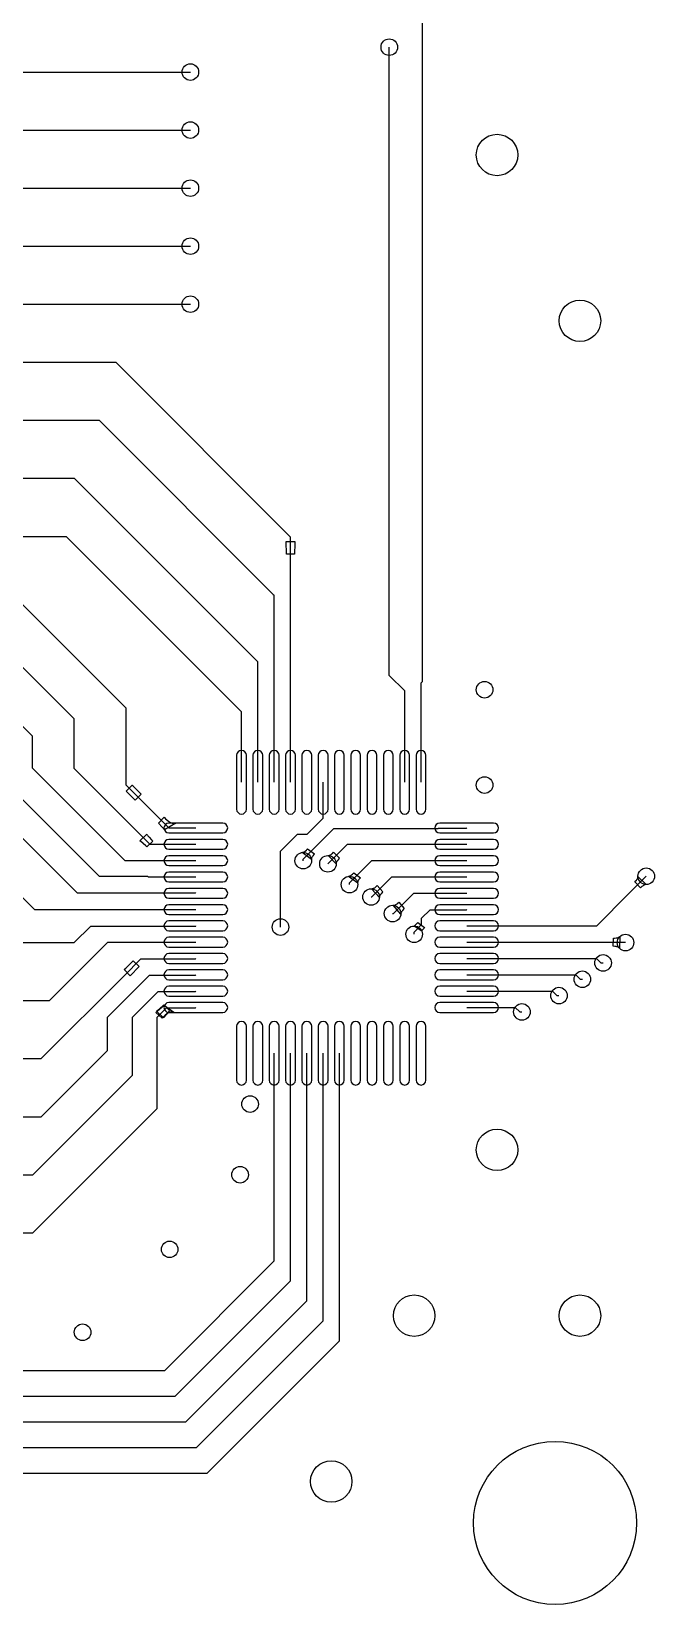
# Model space of a CAD drawing. Header units: inches. Extents: x 0.07 to 4.39, y 0.05 to 2.95.
# Drawn here: x 3.638 to 4.39, y 0.052 to 1.949 of the extents above; entities that cross this region are included whole.
import ezdxf

# ---------------------------------------------------------------- set-up
doc = ezdxf.new("R2010")
doc.units = ezdxf.units.IN
doc.header["$MEASUREMENT"] = 0
doc.layers.add('Top Layer', color=1, linetype='Continuous')

# ---------------------------------------------------------------- blocks, each defined once
blk = doc.blocks.new('M3_MOUNTING_HOLE_2')
at = {"layer": 'Top Layer'}
blk.add_circle((0.01, -0.03), 0.0984, dxfattribs=at)
blk = doc.blocks.new('ADI_SU_48_M_7')
at = {"layer": 'Top Layer'}
for p, q in [((-0.1142, 0.1959), (-0.1142, 0.1309)), ((-0.1024, 0.1309), (-0.1024, 0.1959)), ((-0.0945, 0.1959), (-0.0945, 0.1309)), ((-0.0827, 0.1309), (-0.0827, 0.1959)), ((-0.0748, 0.1959), (-0.0748, 0.1309)), ((-0.063, 0.1309), (-0.063, 0.1959)), ((-0.0551, 0.1959), (-0.0551, 0.1309)), ((-0.0433, 0.1309), (-0.0433, 0.1959)), ((-0.0354, 0.1959), (-0.0354, 0.1309)), ((-0.0236, 0.1309), (-0.0236, 0.1959)), ((-0.0157, 0.1959), (-0.0157, 0.1309)), ((-0.0039, 0.1309), (-0.0039, 0.1959)), ((0.0039, 0.1959), (0.0039, 0.1309)), ((0.0157, 0.1309), (0.0157, 0.1959)), ((0.0236, 0.1959), (0.0236, 0.1309)), ((0.0354, 0.1309), (0.0354, 0.1959)), ((0.0433, 0.1959), (0.0433, 0.1309)), ((0.0551, 0.1309), (0.0551, 0.1959)), ((0.063, 0.1959), (0.063, 0.1309)), ((0.0748, 0.1309), (0.0748, 0.1959)), ((0.0827, 0.1959), (0.0827, 0.1309)), ((0.0945, 0.1309), (0.0945, 0.1959)), ((0.1024, 0.1959), (0.1024, 0.1309)), ((0.1142, 0.1309), (0.1142, 0.1959)), ((-0.1309, 0.1142), (-0.1959, 0.1142)), ((0.1959, 0.1142), (0.1309, 0.1142)), ((-0.1959, 0.1024), (-0.1309, 0.1024)), ((0.1309, 0.1024), (0.1959, 0.1024)), ((-0.1309, 0.0945), (-0.1959, 0.0945)), ((-0.1959, 0.0827), (-0.1309, 0.0827)), ((0.1959, 0.0945), (0.1309, 0.0945)), ((0.1309, 0.0827), (0.1959, 0.0827)), ((-0.1309, 0.0748), (-0.1959, 0.0748)), ((-0.1959, 0.063), (-0.1309, 0.063)), ((0.1959, 0.0748), (0.1309, 0.0748)), ((0.1309, 0.063), (0.1959, 0.063)), ((-0.1309, 0.0551), (-0.1959, 0.0551)), ((-0.1959, 0.0433), (-0.1309, 0.0433)), ((0.1959, 0.0551), (0.1309, 0.0551)), ((0.1309, 0.0433), (0.1959, 0.0433)), ((-0.1309, 0.0354), (-0.1959, 0.0354)), ((-0.1959, 0.0236), (-0.1309, 0.0236)), ((0.1959, 0.0354), (0.1309, 0.0354)), ((0.1309, 0.0236), (0.1959, 0.0236)), ((-0.1309, 0.0157), (-0.1959, 0.0157)), ((-0.1959, 0.0039), (-0.1309, 0.0039)), ((0.1959, 0.0157), (0.1309, 0.0157)), ((0.1309, 0.0039), (0.1959, 0.0039)), ((-0.1309, -0.0039), (-0.1959, -0.0039)), ((-0.1959, -0.0157), (-0.1309, -0.0157)), ((0.1959, -0.0039), (0.1309, -0.0039)), ((0.1309, -0.0157), (0.1959, -0.0157)), ((-0.1309, -0.0236), (-0.1959, -0.0236)), ((-0.1959, -0.0354), (-0.1309, -0.0354)), ((0.1959, -0.0236), (0.1309, -0.0236)), ((0.1309, -0.0354), (0.1959, -0.0354)), ((-0.1309, -0.0433), (-0.1959, -0.0433)), ((-0.1959, -0.0551), (-0.1309, -0.0551)), ((0.1959, -0.0433), (0.1309, -0.0433)), ((0.1309, -0.0551), (0.1959, -0.0551)), ((-0.1309, -0.063), (-0.1959, -0.063)), ((-0.1959, -0.0748), (-0.1309, -0.0748)), ((0.1959, -0.063), (0.1309, -0.063)), ((0.1309, -0.0748), (0.1959, -0.0748)), ((-0.1309, -0.0827), (-0.1959, -0.0827)), ((-0.1959, -0.0945), (-0.1309, -0.0945)), ((0.1959, -0.0827), (0.1309, -0.0827)), ((0.1309, -0.0945), (0.1959, -0.0945)), ((-0.1309, -0.1024), (-0.1959, -0.1024)), ((0.1959, -0.1024), (0.1309, -0.1024)), ((-0.1959, -0.1142), (-0.1309, -0.1142)), ((-0.1142, -0.1309), (-0.1142, -0.1959)), ((-0.1024, -0.1959), (-0.1024, -0.1309)), ((-0.0945, -0.1309), (-0.0945, -0.1959)), ((-0.0827, -0.1959), (-0.0827, -0.1309)), ((-0.0748, -0.1309), (-0.0748, -0.1959)), ((-0.063, -0.1959), (-0.063, -0.1309)), ((-0.0551, -0.1309), (-0.0551, -0.1959)), ((-0.0433, -0.1959), (-0.0433, -0.1309)), ((-0.0354, -0.1309), (-0.0354, -0.1959)), ((-0.0236, -0.1959), (-0.0236, -0.1309)), ((-0.0157, -0.1309), (-0.0157, -0.1959)), ((-0.0039, -0.1959), (-0.0039, -0.1309)), ((0.0039, -0.1309), (0.0039, -0.1959)), ((0.0157, -0.1959), (0.0157, -0.1309)), ((0.0236, -0.1309), (0.0236, -0.1959)), ((0.0354, -0.1959), (0.0354, -0.1309)), ((0.0433, -0.1309), (0.0433, -0.1959)), ((0.0551, -0.1959), (0.0551, -0.1309)), ((0.063, -0.1309), (0.063, -0.1959)), ((0.0748, -0.1959), (0.0748, -0.1309)), ((0.0827, -0.1309), (0.0827, -0.1959)), ((0.0945, -0.1959), (0.0945, -0.1309)), ((0.1024, -0.1309), (0.1024, -0.1959)), ((0.1142, -0.1959), (0.1142, -0.1309)), ((0.1309, -0.1142), (0.1959, -0.1142))]:
    blk.add_line(p, q, dxfattribs=at)
for centre, start, end in [((-0.1083, 0.1959), 0, 180), ((-0.0886, 0.1959), 0, 180), ((-0.0689, 0.1959), 0, 180), ((-0.0492, 0.1959), 0, 180), ((-0.0295, 0.1959), 0, 180), ((-0.0098, 0.1959), 0, 180), ((0.0098, 0.1959), 0, 180), ((0.0295, 0.1959), 0, 180), ((0.0492, 0.1959), 0, 180), ((0.0689, 0.1959), 0, 180), ((0.0886, 0.1959), 0, 180), ((0.1083, 0.1959), 0, 180), ((-0.1959, 0.1083), 90, 270), ((-0.1309, 0.1083), 270, 90), ((-0.1083, 0.1309), 180, 0), ((-0.0886, 0.1309), 180, 0), ((-0.0689, 0.1309), 180, 0), ((-0.0492, 0.1309), 180, 0), ((-0.0295, 0.1309), 180, 0), ((-0.0098, 0.1309), 180, 0), ((0.0098, 0.1309), 180, 0), ((0.0295, 0.1309), 180, 0), ((0.0492, 0.1309), 180, 0), ((0.0689, 0.1309), 180, 0), ((0.0886, 0.1309), 180, 0), ((0.1083, 0.1309), 180, 0), ((0.1309, 0.1083), 90, 270), ((0.1959, 0.1083), 270, 90), ((-0.1959, 0.0886), 90, 270), ((-0.1309, 0.0886), 270, 90), ((0.1309, 0.0886), 90, 270), ((0.1959, 0.0886), 270, 90), ((-0.1959, 0.0689), 90, 270), ((-0.1309, 0.0689), 270, 90), ((0.1309, 0.0689), 90, 270), ((0.1959, 0.0689), 270, 90), ((-0.1959, 0.0492), 90, 270), ((-0.1309, 0.0492), 270, 90), ((0.1309, 0.0492), 90, 270), ((0.1959, 0.0492), 270, 90), ((-0.1959, 0.0295), 90, 270), ((-0.1309, 0.0295), 270, 90), ((0.1309, 0.0295), 90, 270), ((0.1959, 0.0295), 270, 90), ((-0.1959, 0.0098), 90, 270), ((-0.1309, 0.0098), 270, 90), ((0.1309, 0.0098), 90, 270), ((0.1959, 0.0098), 270, 90), ((-0.1959, -0.0098), 90, 270), ((-0.1309, -0.0098), 270, 90), ((0.1309, -0.0098), 90, 270), ((0.1959, -0.0098), 270, 90), ((-0.1959, -0.0295), 90, 270), ((-0.1309, -0.0295), 270, 90), ((0.1309, -0.0295), 90, 270), ((0.1959, -0.0295), 270, 90), ((-0.1959, -0.0492), 90, 270), ((-0.1309, -0.0492), 270, 90), ((0.1309, -0.0492), 90, 270), ((0.1959, -0.0492), 270, 90), ((-0.1959, -0.0689), 90, 270), ((-0.1309, -0.0689), 270, 90), ((0.1309, -0.0689), 90, 270), ((0.1959, -0.0689), 270, 90), ((-0.1959, -0.0886), 90, 270), ((-0.1309, -0.0886), 270, 90), ((0.1309, -0.0886), 90, 270), ((0.1959, -0.0886), 270, 90), ((-0.1959, -0.1083), 90, 270), ((-0.1309, -0.1083), 270, 90), ((0.1309, -0.1083), 90, 270), ((0.1959, -0.1083), 270, 90), ((-0.1083, -0.1309), 0, 180), ((-0.0886, -0.1309), 0, 180), ((-0.0689, -0.1309), 0, 180), ((-0.0492, -0.1309), 0, 180), ((-0.0295, -0.1309), 0, 180), ((-0.0098, -0.1309), 0, 180), ((0.0098, -0.1309), 0, 180), ((0.0295, -0.1309), 0, 180), ((0.0492, -0.1309), 0, 180), ((0.0689, -0.1309), 0, 180), ((0.0886, -0.1309), 0, 180), ((0.1083, -0.1309), 0, 180), ((-0.1083, -0.1959), 180, 0), ((-0.0886, -0.1959), 180, 0), ((-0.0689, -0.1959), 180, 0), ((-0.0492, -0.1959), 180, 0), ((-0.0295, -0.1959), 180, 0), ((-0.0098, -0.1959), 180, 0), ((0.0098, -0.1959), 180, 0), ((0.0295, -0.1959), 180, 0), ((0.0492, -0.1959), 180, 0), ((0.0689, -0.1959), 180, 0), ((0.0886, -0.1959), 180, 0), ((0.1083, -0.1959), 180, 0)]:
    blk.add_arc(centre, 0.00591, start, end, dxfattribs=at)

msp = doc.modelspace()

# ---------------------------------------------------------------- linework, layer by layer
at = {"layer": 'Top Layer'}
for p, q in [((4.11, 1.165), (4.11, 1.98)), ((4.07, 1.1722), (4.07, 1.93)), ((3.4659, 1.9), (3.83, 1.9)), ((3.4659, 1.83), (3.83, 1.83)), ((3.4659, 1.76), (3.83, 1.76)), ((3.4659, 1.69), (3.83, 1.69)), ((3.4659, 1.62), (3.83, 1.62)), ((3.5401, 1.55), (3.7399, 1.55)), ((3.7399, 1.55), (3.9508, 1.3391)), ((3.5401, 1.48), (3.72, 1.48)), ((3.72, 1.48), (3.93, 1.27)), ((3.6059, 1.41), (3.69, 1.41)), ((3.69, 1.41), (3.91, 1.19)), ((3.5401, 1.34), (3.68, 1.34)), ((3.68, 1.34), (3.89, 1.13)), ((3.9458, 1.3186), (3.9455, 1.3338)), ((3.9455, 1.3338), (3.9561, 1.3338)), ((3.9508, 1.3391), (3.9508, 1.3391)), ((3.9508, 1.0434), (3.9508, 1.3391)), ((3.9559, 1.3313), (3.9558, 1.3186)), ((3.956, 1.3331), (3.9559, 1.3313)), ((3.9561, 1.3338), (3.956, 1.3336)), ((3.956, 1.3336), (3.956, 1.3331)), ((3.9558, 1.3186), (3.9458, 1.3186)), ((3.6134, 1.2717), (3.7524, 1.1327)), ((3.93, 1.27), (3.9311, 1.2689)), ((3.9311, 1.0434), (3.9311, 1.2689)), ((3.612, 1.198), (3.69, 1.12)), ((3.91, 1.19), (3.9114, 1.1886)), ((3.9114, 1.0434), (3.9114, 1.1886)), ((4.07, 1.1722), (4.0886, 1.1536)), ((4.1083, 1.1633), (4.11, 1.165)), ((4.1083, 1.0434), (4.1083, 1.1633)), ((4.0886, 1.0434), (4.0886, 1.1536)), ((3.6101, 1.1284), (3.6395, 1.099)), ((3.69, 1.06), (3.69, 1.12)), ((3.7524, 1.04), (3.7524, 1.1327)), ((3.89, 1.13), (3.8917, 1.1283)), ((3.8917, 1.0434), (3.8917, 1.1283)), ((3.6395, 1.0605), (3.6395, 1.099)), ((3.6395, 1.0605), (3.75, 0.95)), ((3.69, 1.06), (3.77, 0.98)), ((3.607, 1.043), (3.72, 0.93)), ((3.7524, 1.04), (3.8041, 0.9883)), ((3.7524, 1.0325), (3.7599, 1.04)), ((3.7634, 1.0219), (3.7524, 1.0325)), ((3.7599, 1.04), (3.76, 1.0398)), ((3.76, 1.0398), (3.7603, 1.0394)), ((3.7603, 1.0394), (3.7616, 1.038)), ((3.7616, 1.038), (3.7705, 1.029)), ((3.7705, 1.029), (3.7634, 1.0219)), ((3.9902, 1.0002), (3.9902, 1.0434)), ((3.6118, 0.9917), (3.6935, 0.91)), ((3.7915, 0.9939), (3.7982, 1.0012)), ((3.796, 0.9892), (3.7915, 0.9939)), ((3.798, 0.9871), (3.796, 0.9892)), ((3.7983, 0.9866), (3.798, 0.9871)), ((3.7982, 1.0012), (3.8001, 0.9994)), ((3.8124, 0.994), (3.7987, 0.986)), ((3.8001, 0.9994), (3.8036, 0.9965)), ((3.8036, 0.9965), (3.8052, 0.9954)), ((3.8041, 0.9883), (3.8366, 0.9883)), ((3.8052, 0.9954), (3.8067, 0.9946)), ((3.8067, 0.9946), (3.808, 0.994)), ((3.808, 0.994), (3.8093, 0.9936)), ((3.8093, 0.9936), (3.8104, 0.9935)), ((3.8104, 0.9935), (3.8114, 0.9937)), ((3.8114, 0.9937), (3.8124, 0.994)), ((3.9662, 0.9506), (4.0031, 0.9875)), ((3.9708, 0.9808), (3.9902, 1.0002)), ((4.0031, 0.9875), (4.1288, 0.9875)), ((4.1288, 0.9875), (4.1293, 0.9879)), ((4.1293, 0.9879), (4.163, 0.9879)), ((4.163, 0.9879), (4.1634, 0.9883)), ((3.7691, 0.9726), (3.7774, 0.9809)), ((3.7694, 0.9725), (3.7691, 0.9726)), ((3.7699, 0.9722), (3.7694, 0.9725)), ((3.7762, 0.9667), (3.7699, 0.9722)), ((3.77, 0.98), (3.7811, 0.9689)), ((3.7774, 0.9809), (3.7775, 0.9806)), ((3.7775, 0.9806), (3.7778, 0.9801)), ((3.7846, 0.9725), (3.7775, 0.9654)), ((3.7778, 0.9801), (3.7782, 0.9795)), ((3.7782, 0.9795), (3.7787, 0.9789)), ((3.7787, 0.9789), (3.7801, 0.9772)), ((3.7801, 0.9772), (3.7833, 0.9738)), ((3.7811, 0.9689), (3.8363, 0.9689)), ((3.7833, 0.9738), (3.7846, 0.9725)), ((3.7986, 0.9862), (3.7983, 0.9866)), ((3.7987, 0.986), (3.7986, 0.9862)), ((3.8363, 0.9689), (3.8366, 0.9686)), ((3.9387, 0.9602), (3.9594, 0.9808)), ((3.9594, 0.9808), (3.9708, 0.9808)), ((3.996, 0.945), (4.0196, 0.9686)), ((4.0196, 0.9686), (4.1634, 0.9686)), ((3.75, 0.95), (3.7508, 0.9492)), ((3.7508, 0.9492), (3.8363, 0.9492)), ((3.7775, 0.9654), (3.7762, 0.9667)), ((3.8363, 0.9492), (3.8366, 0.9489)), ((3.9387, 0.9063), (3.9387, 0.9602)), ((3.965, 0.9587), (3.9656, 0.9588)), ((3.9761, 0.9502), (3.965, 0.9587)), ((3.9656, 0.9588), (3.9661, 0.959)), ((3.9661, 0.959), (3.9667, 0.9592)), ((3.9662, 0.9488), (3.9662, 0.9506)), ((3.9667, 0.9592), (3.9673, 0.9595)), ((3.9673, 0.9595), (3.9679, 0.9599)), ((3.9679, 0.9599), (3.9686, 0.9604)), ((3.9686, 0.9604), (3.97, 0.9615)), ((3.97, 0.9615), (3.9707, 0.9622)), ((3.9707, 0.9622), (3.9715, 0.963)), ((3.9715, 0.963), (3.9797, 0.957)), ((3.9762, 0.9513), (3.9761, 0.9507)), ((3.9761, 0.9507), (3.9761, 0.9502)), ((3.9763, 0.952), (3.9762, 0.9513)), ((3.9765, 0.9526), (3.9763, 0.952)), ((3.9768, 0.9533), (3.9765, 0.9526)), ((3.9772, 0.954), (3.9768, 0.9533)), ((3.9777, 0.9547), (3.9772, 0.954)), ((3.9789, 0.9562), (3.9777, 0.9547)), ((3.9797, 0.957), (3.9789, 0.9562)), ((4.006, 0.9451), (3.9961, 0.955)), ((3.9961, 0.955), (3.9967, 0.955)), ((3.9967, 0.955), (3.9973, 0.9551)), ((3.9973, 0.9551), (3.9979, 0.9553)), ((3.9979, 0.9553), (3.9985, 0.9556)), ((3.9985, 0.9556), (3.9992, 0.956)), ((3.9992, 0.956), (3.9999, 0.9564)), ((3.9999, 0.9564), (4.0006, 0.9569)), ((4.0006, 0.9569), (4.0013, 0.9575)), ((4.0013, 0.9575), (4.0028, 0.9589)), ((4.0028, 0.9589), (4.0099, 0.9518)), ((4.0074, 0.9489), (4.007, 0.9482)), ((4.0079, 0.9496), (4.0074, 0.9489)), ((4.0092, 0.9511), (4.0079, 0.9496)), ((4.0099, 0.9518), (4.0092, 0.9511)), ((4.022, 0.922), (4.0489, 0.9489)), ((4.0489, 0.9489), (4.1634, 0.9489)), ((3.72, 0.93), (3.7783, 0.93)), ((3.7783, 0.93), (3.7791, 0.9292)), ((4.0061, 0.9463), (4.006, 0.9457)), ((4.006, 0.9457), (4.006, 0.9451)), ((4.0063, 0.9469), (4.0061, 0.9463)), ((4.0066, 0.9475), (4.0063, 0.9469)), ((4.007, 0.9482), (4.0066, 0.9475)), ((4.0207, 0.9299), (4.0212, 0.93)), ((4.0319, 0.9215), (4.0207, 0.9299)), ((4.0212, 0.93), (4.0217, 0.9302)), ((4.0217, 0.9302), (4.0223, 0.9304)), ((4.0223, 0.9304), (4.0229, 0.9307)), ((4.0229, 0.9307), (4.0235, 0.9311)), ((4.0235, 0.9311), (4.0242, 0.9316)), ((4.0242, 0.9316), (4.0256, 0.9327)), ((4.0256, 0.9327), (4.0263, 0.9334)), ((4.0263, 0.9334), (4.0271, 0.9342)), ((4.0271, 0.9342), (4.0354, 0.9283)), ((4.3591, 0.9091), (4.38, 0.93)), ((4.37, 0.9293), (4.37, 0.9299)), ((4.37, 0.9299), (4.3799, 0.92)), ((3.6059, 0.9259), (3.6418, 0.89)), ((3.7791, 0.9292), (3.7808, 0.9292)), ((3.7808, 0.9292), (3.8366, 0.9292)), ((4.022, 0.92), (4.022, 0.922)), ((4.0319, 0.9227), (4.0318, 0.9221)), ((4.0318, 0.9221), (4.0319, 0.9215)), ((4.032, 0.9233), (4.0319, 0.9227)), ((4.0322, 0.924), (4.032, 0.9233)), ((4.0325, 0.9246), (4.0322, 0.924)), ((4.0329, 0.9253), (4.0325, 0.9246)), ((4.0334, 0.926), (4.0329, 0.9253)), ((4.0346, 0.9275), (4.0334, 0.926)), ((4.0354, 0.9283), (4.0346, 0.9275)), ((4.058, 0.9045), (4.0487, 0.915)), ((4.0487, 0.915), (4.0492, 0.915)), ((4.0488, 0.905), (4.073, 0.9292)), ((4.0492, 0.915), (4.0498, 0.9151)), ((4.0498, 0.9151), (4.0505, 0.9152)), ((4.0505, 0.9152), (4.0511, 0.9155)), ((4.0511, 0.9155), (4.0518, 0.9158)), ((4.0518, 0.9158), (4.0525, 0.9162)), ((4.0525, 0.9162), (4.0532, 0.9167)), ((4.0532, 0.9167), (4.0539, 0.9173)), ((4.0539, 0.9173), (4.0554, 0.9187)), ((4.0554, 0.9187), (4.0621, 0.9112)), ((4.0621, 0.9112), (4.0613, 0.9104)), ((4.073, 0.9292), (4.1634, 0.9292)), ((4.3661, 0.9232), (4.3668, 0.9239)), ((4.3732, 0.9161), (4.3661, 0.9232)), ((4.3668, 0.9239), (4.3681, 0.9254)), ((4.3681, 0.9254), (4.3686, 0.9261)), ((4.3686, 0.9261), (4.369, 0.9268)), ((4.369, 0.9268), (4.3694, 0.9275)), ((4.3694, 0.9275), (4.3697, 0.9281)), ((4.3697, 0.9281), (4.3699, 0.9287)), ((4.3699, 0.9287), (4.37, 0.9293)), ((4.3747, 0.9175), (4.3732, 0.9161)), ((4.3754, 0.9181), (4.3747, 0.9175)), ((4.3761, 0.9186), (4.3754, 0.9181)), ((4.3768, 0.919), (4.3761, 0.9186)), ((4.3775, 0.9194), (4.3768, 0.919)), ((4.3781, 0.9197), (4.3775, 0.9194)), ((4.3787, 0.9199), (4.3781, 0.9197)), ((4.3793, 0.92), (4.3787, 0.9199)), ((4.3799, 0.92), (4.3793, 0.92)), ((3.6935, 0.91), (3.7583, 0.91)), ((3.7583, 0.91), (3.7584, 0.9099)), ((3.7584, 0.9099), (3.7701, 0.9099)), ((3.7701, 0.9099), (3.8363, 0.9099)), ((3.8363, 0.9099), (3.8366, 0.9095)), ((3.9387, 0.8687), (3.9387, 0.9063)), ((4.048, 0.905), (4.0488, 0.905)), ((4.0581, 0.9051), (4.058, 0.9045)), ((4.0582, 0.9057), (4.0581, 0.9051)), ((4.0584, 0.9063), (4.0582, 0.9057)), ((4.0587, 0.9069), (4.0584, 0.9063)), ((4.0591, 0.9076), (4.0587, 0.9069)), ((4.0595, 0.9082), (4.0591, 0.9076)), ((4.06, 0.9089), (4.0595, 0.9082)), ((4.0613, 0.9104), (4.06, 0.9089)), ((4.084, 0.8844), (4.0748, 0.895)), ((4.0748, 0.895), (4.0754, 0.895)), ((4.075, 0.885), (4.0995, 0.9095)), ((4.0754, 0.895), (4.076, 0.895)), ((4.076, 0.895), (4.0766, 0.8952)), ((4.0766, 0.8952), (4.0773, 0.8954)), ((4.0773, 0.8954), (4.0779, 0.8958)), ((4.0779, 0.8958), (4.0786, 0.8962)), ((4.0786, 0.8962), (4.0793, 0.8967)), ((4.0793, 0.8967), (4.0801, 0.8973)), ((4.0801, 0.8973), (4.0816, 0.8987)), ((4.0816, 0.8987), (4.0881, 0.891)), ((4.0995, 0.9095), (4.1634, 0.9095)), ((4.3202, 0.8702), (4.3591, 0.9091)), ((4.3591, 0.9091), (4.3591, 0.9091)), ((3.6418, 0.89), (3.75, 0.89)), ((3.75, 0.89), (3.8365, 0.89)), ((3.8365, 0.89), (3.8366, 0.8898)), ((4.074, 0.885), (4.075, 0.885)), ((4.0841, 0.8849), (4.084, 0.8844)), ((4.0842, 0.8855), (4.0841, 0.8849)), ((4.0844, 0.8861), (4.0842, 0.8855)), ((4.0847, 0.8867), (4.0844, 0.8861)), ((4.0851, 0.8874), (4.0847, 0.8867)), ((4.0855, 0.8881), (4.0851, 0.8874)), ((4.0861, 0.8888), (4.0855, 0.8881)), ((4.0873, 0.8902), (4.0861, 0.8888)), ((4.0881, 0.891), (4.0873, 0.8902)), ((4.1023, 0.8721), (4.1045, 0.8742)), ((4.1045, 0.8742), (4.1125, 0.8682)), ((4.109, 0.8793), (4.1192, 0.8895)), ((4.109, 0.8717), (4.109, 0.8793)), ((4.1192, 0.8895), (4.163, 0.8895)), ((4.163, 0.8895), (4.1634, 0.8898)), ((3.69, 0.85), (3.71, 0.87)), ((3.71, 0.87), (3.8365, 0.87)), ((3.8365, 0.87), (3.8366, 0.8702)), ((4.1093, 0.8637), (4.0999, 0.87)), ((4.0999, 0.87), (4.1, 0.87)), ((4.1, 0.8627), (4.109, 0.8717)), ((4.1, 0.87), (4.1002, 0.8702)), ((4.1, 0.86), (4.1, 0.8627)), ((4.1002, 0.8702), (4.1005, 0.8704)), ((4.1005, 0.8704), (4.1023, 0.8721)), ((4.1094, 0.8645), (4.1093, 0.8642)), ((4.1093, 0.8642), (4.1093, 0.8639)), ((4.1093, 0.8639), (4.1093, 0.8637)), ((4.1096, 0.8648), (4.1094, 0.8645)), ((4.1099, 0.8653), (4.1096, 0.8648)), ((4.1119, 0.8675), (4.1099, 0.8653)), ((4.1125, 0.8682), (4.1119, 0.8675)), ((4.1634, 0.8702), (4.3202, 0.8702)), ((4.3401, 0.8455), (4.3406, 0.8555)), ((4.3406, 0.8555), (4.3417, 0.8555)), ((4.3417, 0.8555), (4.3436, 0.8556)), ((4.3436, 0.8556), (4.3445, 0.8558)), ((4.3445, 0.8558), (4.3453, 0.8559)), ((4.3453, 0.8559), (4.346, 0.8561)), ((4.346, 0.8561), (4.3466, 0.8564)), ((4.3466, 0.8564), (4.3472, 0.8567)), ((4.3472, 0.8567), (4.3477, 0.857)), ((4.3482, 0.8573), (4.3476, 0.8434)), ((4.3477, 0.857), (4.3482, 0.8573)), ((3.6059, 0.85), (3.69, 0.85)), ((3.66, 0.78), (3.7305, 0.8505)), ((3.7305, 0.8505), (3.7705, 0.8505)), ((3.7705, 0.8505), (3.8366, 0.8505)), ((4.1634, 0.8505), (4.3546, 0.8505)), ((4.3422, 0.8454), (4.3401, 0.8455)), ((4.3431, 0.8453), (4.3422, 0.8454)), ((4.344, 0.8451), (4.3431, 0.8453)), ((4.3447, 0.8449), (4.344, 0.8451)), ((4.3455, 0.8447), (4.3447, 0.8449)), ((4.3461, 0.8444), (4.3455, 0.8447)), ((4.3467, 0.8441), (4.3461, 0.8444)), ((4.3471, 0.8438), (4.3467, 0.8441)), ((4.3476, 0.8434), (4.3471, 0.8438)), ((4.3546, 0.8505), (4.355, 0.85)), ((3.75, 0.81), (3.7704, 0.8304)), ((3.75, 0.8175), (3.7502, 0.8176)), ((3.7575, 0.81), (3.75, 0.8175)), ((3.7502, 0.8176), (3.7506, 0.8179)), ((3.7506, 0.8179), (3.752, 0.8192)), ((3.752, 0.8192), (3.761, 0.8281)), ((3.7681, 0.821), (3.7575, 0.81)), ((3.761, 0.8281), (3.7681, 0.821)), ((3.7704, 0.8304), (3.8363, 0.8304)), ((3.8363, 0.8304), (3.8366, 0.8308)), ((4.1634, 0.8308), (4.3199, 0.8308)), ((4.3199, 0.8308), (4.3252, 0.8255)), ((4.3252, 0.8255), (4.3279, 0.8255)), ((3.65, 0.71), (3.75, 0.81)), ((3.7581, 0.7881), (3.7808, 0.8108)), ((3.7808, 0.8108), (3.8363, 0.8108)), ((3.8363, 0.8108), (3.8366, 0.8111)), ((4.1634, 0.8111), (4.2949, 0.8111)), ((4.2949, 0.8111), (4.3002, 0.8058)), ((4.3002, 0.8058), (4.3029, 0.8058)), ((3.6059, 0.78), (3.66, 0.78)), ((3.73, 0.76), (3.7581, 0.7881)), ((3.76, 0.76), (3.7911, 0.7911)), ((3.7911, 0.7911), (3.8363, 0.7911)), ((3.8363, 0.7911), (3.8366, 0.7914)), ((4.1634, 0.7914), (4.2667, 0.7914)), ((4.2667, 0.7914), (4.272, 0.7861)), ((4.272, 0.7861), (4.2747, 0.7861)), ((3.73, 0.72), (3.73, 0.76)), ((3.76, 0.69), (3.76, 0.76)), ((3.7884, 0.7655), (3.7904, 0.7675)), ((3.796, 0.759), (3.7884, 0.7655)), ((3.7891, 0.7674), (3.7895, 0.7676)), ((3.7974, 0.7591), (3.7891, 0.7674)), ((3.7895, 0.7676), (3.7899, 0.7678)), ((3.7899, 0.7678), (3.7905, 0.7682)), ((3.79, 0.76), (3.8014, 0.7714)), ((3.79, 0.65), (3.79, 0.76)), ((3.7904, 0.7675), (3.7979, 0.7741)), ((3.7905, 0.7682), (3.7912, 0.7687)), ((3.7912, 0.7687), (3.7929, 0.7702)), ((3.7929, 0.7702), (3.7979, 0.7749)), ((3.798, 0.7608), (3.796, 0.759)), ((3.7976, 0.7595), (3.7974, 0.7591)), ((3.7978, 0.7599), (3.7976, 0.7595)), ((3.8035, 0.7664), (3.7978, 0.7599)), ((3.7979, 0.7749), (3.8049, 0.7679)), ((3.7979, 0.7741), (3.7984, 0.7744)), ((3.7998, 0.7624), (3.798, 0.7608)), ((3.7984, 0.7744), (3.7987, 0.7743)), ((3.7987, 0.7743), (3.7987, 0.774)), ((3.7987, 0.774), (3.81, 0.766)), ((3.8014, 0.7637), (3.7998, 0.7624)), ((3.8014, 0.7714), (3.8363, 0.7714)), ((3.803, 0.7648), (3.8014, 0.7637)), ((3.8045, 0.7657), (3.803, 0.7648)), ((3.8049, 0.7679), (3.8035, 0.7664)), ((3.8058, 0.7662), (3.8045, 0.7657)), ((3.807, 0.7665), (3.8058, 0.7662)), ((3.8081, 0.7666), (3.807, 0.7665)), ((3.8091, 0.7664), (3.8081, 0.7666)), ((3.81, 0.766), (3.8091, 0.7664)), ((3.8363, 0.7714), (3.8366, 0.7717)), ((4.1634, 0.7717), (4.222, 0.7717)), ((4.222, 0.7717), (4.2273, 0.7664)), ((4.2273, 0.7664), (4.23, 0.7664)), ((3.6059, 0.71), (3.65, 0.71)), ((3.65, 0.64), (3.73, 0.72)), ((3.9311, 0.4661), (3.9311, 0.7166)), ((3.9508, 0.4419), (3.9508, 0.7166)), ((3.9705, 0.4178), (3.9705, 0.7166)), ((3.9902, 0.3936), (3.9902, 0.7166)), ((4.0098, 0.3695), (4.0098, 0.7166)), ((3.64, 0.57), (3.76, 0.69)), ((3.64, 0.5), (3.79, 0.65)), ((3.6151, 0.64), (3.65, 0.64)), ((3.3259, 0.57), (3.64, 0.57)), ((3.6151, 0.5), (3.64, 0.5)), ((3.799, 0.334), (3.9311, 0.4661)), ((3.8118, 0.303), (3.9508, 0.4419)), ((3.8247, 0.272), (3.9705, 0.4178)), ((3.8375, 0.241), (3.9902, 0.3936)), ((3.8504, 0.21), (4.0098, 0.3695)), ((2.9196, 0.334), (3.799, 0.334)), ((2.9325, 0.303), (3.8118, 0.303)), ((2.9453, 0.272), (3.8247, 0.272)), ((2.9581, 0.241), (3.8375, 0.241)), ((2.971, 0.21), (3.8504, 0.21))]:
    msp.add_line(p, q, dxfattribs=at)
for centre, radius in [((4.07, 1.93), 0.01), ((3.83, 1.9), 0.01), ((3.83, 1.83), 0.01), ((4.2, 1.8), 0.025), ((3.83, 1.76), 0.01), ((3.83, 1.69), 0.01), ((3.83, 1.62), 0.01), ((4.3, 1.6), 0.025), ((4.185, 1.155), 0.01), ((4.185, 1.04), 0.01), ((3.9662, 0.9488), 0.01), ((3.996, 0.945), 0.01), ((4.022, 0.92), 0.01), ((4.38, 0.93), 0.01), ((4.048, 0.905), 0.01), ((4.074, 0.885), 0.01), ((3.9387, 0.8687), 0.01), ((4.1, 0.86), 0.01), ((4.355, 0.85), 0.01), ((4.3279, 0.8255), 0.01), ((4.3029, 0.8058), 0.01), ((4.2747, 0.7861), 0.01), ((4.23, 0.7664), 0.01), ((3.902, 0.6552), 0.01), ((4.2, 0.6), 0.025), ((3.89, 0.57), 0.01), ((3.805, 0.48), 0.01), ((4.1, 0.4), 0.025), ((4.3, 0.4), 0.025), ((3.7, 0.38), 0.01), ((4, 0.2), 0.025)]:
    msp.add_circle(centre, radius, dxfattribs=at)

# ---------------------------------------------------------------- block references
for name, p in [('ADI_SU_48_M_7', (4, 0.88)), ('M3_MOUNTING_HOLE_2', (4.26, 0.18))]:
    msp.add_blockref(name, p)

doc.saveas('drawing.dxf')
